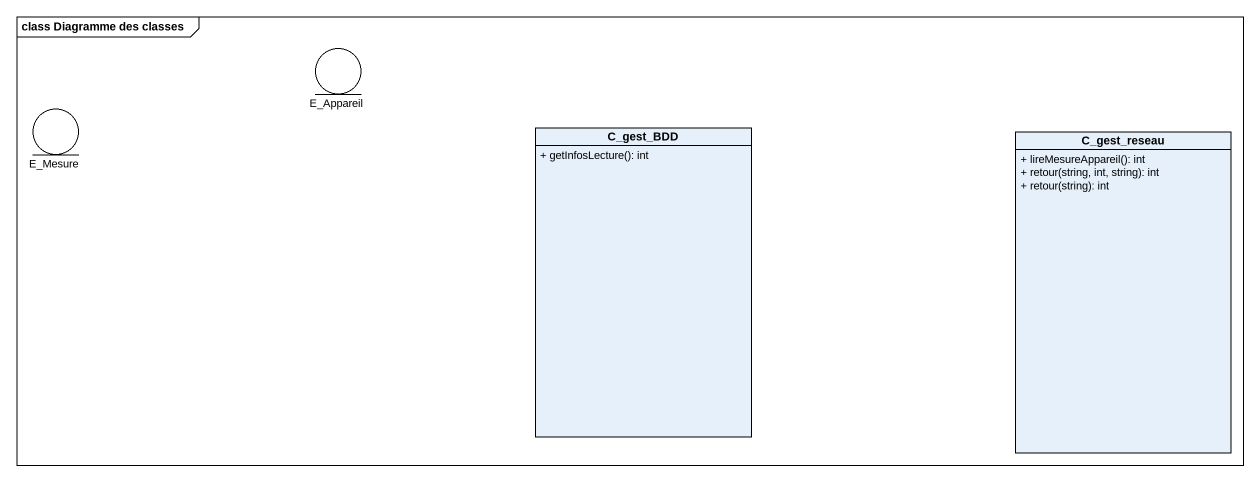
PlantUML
@startuml
mainframe class Diagramme des classes
allowmixing
hide circle
hide empty members
skinparam classAttributeIconSize 0
entity E_Appareil
entity E_Mesure
class C_gest_BDD {
  + getInfosLecture(): int
}
class C_gest_reseau {
  + lireMesureAppareil(): int
  + retour(string, int, string): int
  + retour(string): int
}
@enduml
